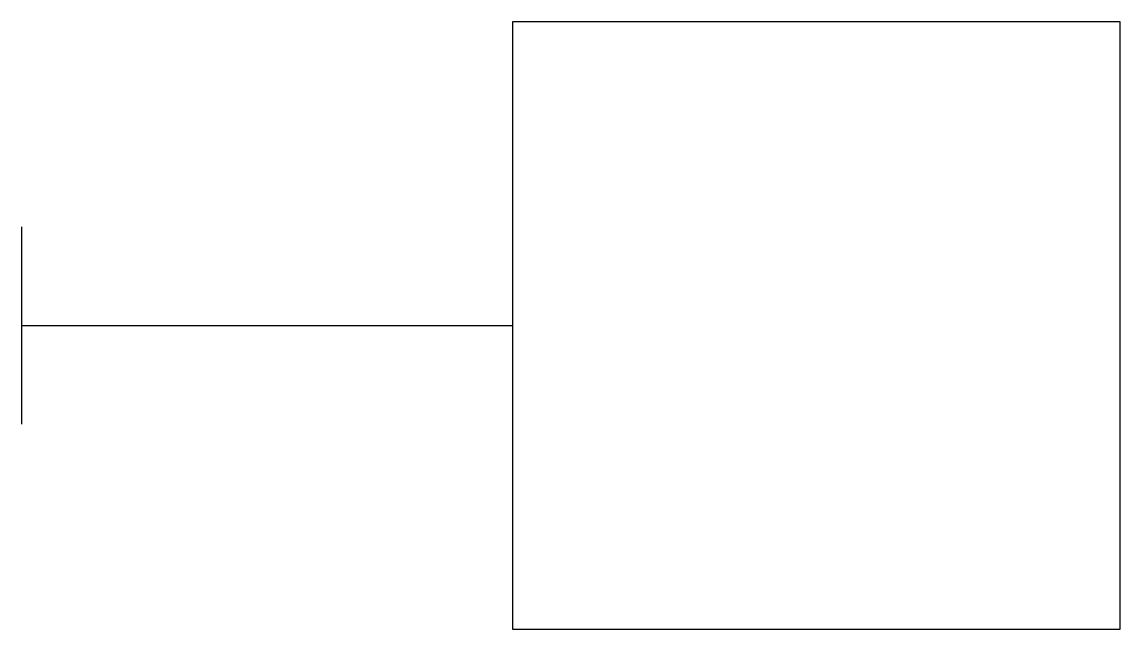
# Model space of a CAD drawing. Extents: x 19889 to 19889.136, y 19536.747 to 19536.822.
import ezdxf

# ---------------------------------------------------------------- set-up
doc = ezdxf.new("R2010")
doc.units = 0
doc.header["$LTSCALE"] = 96
doc.header["$MEASUREMENT"] = 0
doc.layers.get('0').update_dxf_attribs({"linetype": 'CONTINUOUS'})

msp = doc.modelspace()

# ---------------------------------------------------------------- linework, layer by layer
for p, q in [((19889.00008, 19536.77223), (19889.00008, 19536.79662)), ((19889.00008, 19536.78442), (19889.06062, 19536.78442))]:
    msp.add_line(p, q)
msp.add_lwpolyline([(19889.06062, 19536.82192), (19889.06062, 19536.74692), (19889.13562, 19536.74692), (19889.13562, 19536.82192)], close=True)

doc.saveas('drawing.dxf')
